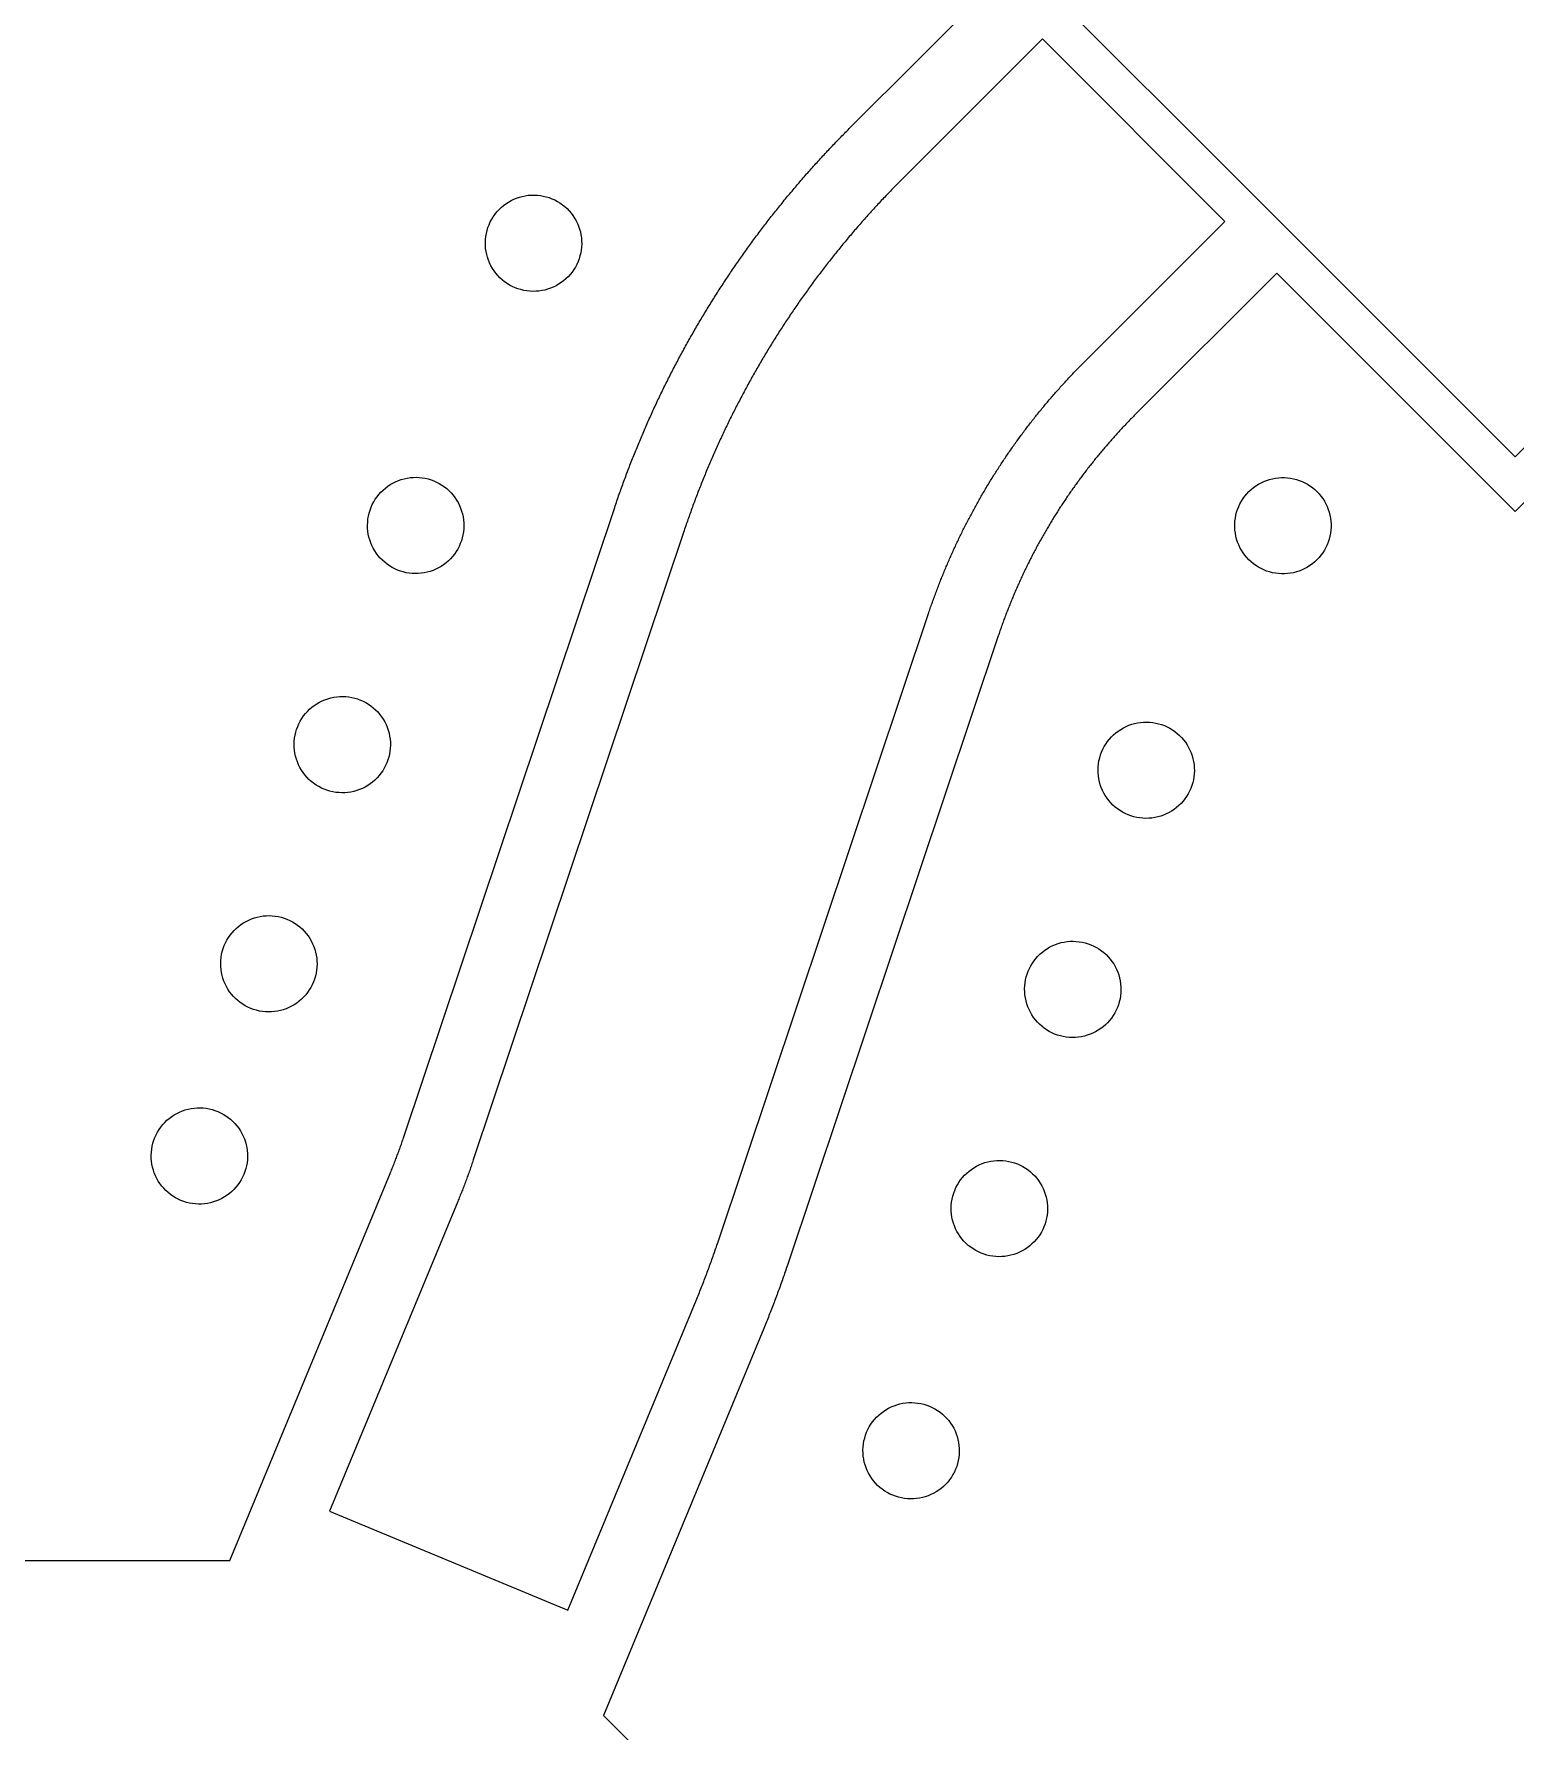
# Model space of a CAD drawing. Extents: x -13500 to 13500, y -13500 to 13500.
# Drawn here: x -3845 to 0, y -7126 to -2720 of the extents above; entities that cross this region are included whole.
import ezdxf

# ---------------------------------------------------------------- set-up
doc = ezdxf.new("R2010")
doc.units = 13
doc.header["$MEASUREMENT"] = 0
doc.layers.add('L0D0', color=1, linetype='Continuous')
doc.layers.add('L7D0', color=3, linetype='Continuous')

msp = doc.modelspace()

# ---------------------------------------------------------------- linework, layer by layer
at = {"layer": 'L0D0', "linetype": 'Continuous'}
msp.add_lwpolyline([(-3818.377, 0), (0, -3818.377), (3818.377, 0), (0, 3818.377)], close=True, dxfattribs=at)
at = {"layer": 'L0D0'}
for points in [[(-4273.044, -6683.345), (-3336.588, -6683.345), (-2976.689, -5814.471), (-2976.689, -5814.471), (-2920.417, -5678.618), (-2919.114, -5675.464), (-2917.819, -5672.307), (-2916.532, -5669.147), (-2915.252, -5665.984), (-2913.979, -5662.818), (-2912.713, -5659.649), (-2911.455, -5656.477), (-2910.204, -5653.302), (-2908.96, -5650.124), (-2907.724, -5646.944), (-2906.495, -5643.76), (-2905.273, -5640.574), (-2904.059, -5637.385), (-2902.852, -5634.193), (-2901.653, -5630.998), (-2900.461, -5627.801), (-2899.276, -5624.601), (-2898.099, -5621.398), (-2896.929, -5618.192), (-2895.767, -5614.984), (-2894.612, -5611.773), (-2893.465, -5608.559), (-2892.325, -5605.343), (-2891.192, -5602.124), (-2890.067, -5598.903), (-2888.949, -5595.678), (-2887.839, -5592.452), (-2886.736, -5589.222), (-2885.641, -5585.991), (-2884.553, -5582.756), (-2337.227, -3949.191), (-2335.797, -3944.937), (-2334.36, -3940.685), (-2332.916, -3936.436), (-2331.464, -3932.19), (-2330.004, -3927.946), (-2328.537, -3923.705), (-2327.062, -3919.467), (-2325.58, -3915.231), (-2324.09, -3910.998), (-2322.592, -3906.767), (-2321.087, -3902.539), (-2319.575, -3898.314), (-2318.055, -3894.091), (-2316.528, -3889.872), (-2314.993, -3885.655), (-2313.451, -3881.44), (-2311.901, -3877.229), (-2310.343, -3873.02), (-2308.778, -3868.814), (-2307.206, -3864.61), (-2305.626, -3860.41), (-2304.039, -3856.212), (-2302.444, -3852.017), (-2300.842, -3847.825), (-2299.233, -3843.636), (-2297.616, -3839.45), (-2295.991, -3835.267), (-2294.359, -3831.086), (-2292.72, -3826.908), (-2291.073, -3822.734), (-2289.419, -3818.562), (-2287.757, -3814.393), (-2286.088, -3810.227), (-2284.412, -3806.064), (-2282.728, -3801.905), (-2281.037, -3797.748), (-2279.338, -3793.594), (-2277.632, -3789.443), (-2275.919, -3785.295), (-2274.198, -3781.15), (-2272.47, -3777.009), (-2270.735, -3772.87), (-2268.992, -3768.735), (-2267.242, -3764.602), (-2265.485, -3760.473), (-2263.72, -3756.347), (-2261.948, -3752.224), (-2260.168, -3748.104), (-2258.381, -3743.987), (-2256.587, -3739.874), (-2254.786, -3735.763), (-2252.977, -3731.656), (-2251.161, -3727.552), (-2249.338, -3723.452), (-2247.507, -3719.354), (-2245.67, -3715.26), (-2243.824, -3711.169), (-2241.972, -3707.082), (-2240.112, -3702.997), (-2238.245, -3698.916), (-2236.371, -3694.839), (-2234.49, -3690.764), (-2232.601, -3686.693), (-2230.705, -3682.626), (-2228.802, -3678.562), (-2226.892, -3674.501), (-2224.974, -3670.443), (-2223.05, -3666.389), (-2221.118, -3662.339), (-2219.179, -3658.292), (-2217.232, -3654.248), (-2215.279, -3650.208), (-2213.318, -3646.171), (-2211.35, -3642.138), (-2209.375, -3638.108), (-2207.393, -3634.082), (-2205.404, -3630.059), (-2203.407, -3626.04), (-2201.403, -3622.024), (-2199.393, -3618.012), (-2197.375, -3614.003), (-2195.35, -3609.999), (-2193.318, -3605.997), (-2191.278, -3602), (-2189.232, -3598.006), (-2187.179, -3594.015), (-2185.118, -3590.029), (-2183.051, -3586.045), (-2180.976, -3582.066), (-2178.894, -3578.09), (-2176.805, -3574.118), (-2174.709, -3570.15), (-2172.606, -3566.186), (-2170.497, -3562.225), (-2168.38, -3558.268), (-2166.255, -3554.315), (-2164.124, -3550.365), (-2161.986, -3546.419), (-2159.841, -3542.477), (-2157.689, -3538.539), (-2155.53, -3534.605), (-2153.364, -3530.675), (-2151.191, -3526.748), (-2149.011, -3522.826), (-2146.824, -3518.907), (-2144.63, -3514.992), (-2142.429, -3511.081), (-2140.221, -3507.174), (-2138.007, -3503.271), (-2135.785, -3499.372), (-2133.556, -3495.476), (-2131.321, -3491.585), (-2129.078, -3487.698), (-2126.829, -3483.814), (-2124.572, -3479.935), (-2122.309, -3476.06), (-2120.039, -3472.189), (-2117.762, -3468.321), (-2115.478, -3464.458), (-2113.188, -3460.599), (-2110.89, -3456.744), (-2108.586, -3452.893), (-2106.275, -3449.046), (-2103.957, -3445.204), (-2101.632, -3441.365), (-2099.3, -3437.531), (-2096.961, -3433.7), (-2094.616, -3429.874), (-2092.264, -3426.052), (-2089.905, -3422.235), (-2087.539, -3418.421), (-2085.167, -3414.612), (-2082.788, -3410.806), (-2080.402, -3407.006), (-2078.009, -3403.209), (-2075.61, -3399.417), (-2073.203, -3395.628), (-2070.79, -3391.845), (-2068.371, -3388.065), (-2065.944, -3384.29), (-2063.511, -3380.519), (-2061.072, -3376.752), (-2058.625, -3372.99), (-2056.172, -3369.232), (-2053.712, -3365.479), (-2051.246, -3361.729), (-2048.772, -3357.985), (-2046.293, -3354.244), (-2043.806, -3350.508), (-2041.313, -3346.777), (-2038.813, -3343.05), (-2036.307, -3339.327), (-2033.794, -3335.609), (-2031.275, -3331.895), (-2028.748, -3328.186), (-2026.216, -3324.481), (-2023.676, -3320.781), (-2021.13, -3317.085), (-2018.578, -3313.394), (-2016.019, -3309.707), (-2013.453, -3306.025), (-2010.881, -3302.348), (-2008.303, -3298.675), (-2005.718, -3295.007), (-2003.126, -3291.343), (-2000.528, -3287.684), (-1997.923, -3284.029), (-1995.312, -3280.379), (-1992.694, -3276.734), (-1990.07, -3273.094), (-1987.44, -3269.458), (-1984.802, -3265.826), (-1982.159, -3262.2), (-1979.509, -3258.578), (-1976.853, -3254.961), (-1974.19, -3251.349), (-1971.521, -3247.741), (-1968.845, -3244.138), (-1966.163, -3240.54), (-1963.475, -3236.947), (-1960.78, -3233.358), (-1958.079, -3229.774), (-1955.371, -3226.195), (-1952.657, -3222.621), (-1949.937, -3219.052), (-1947.21, -3215.487), (-1944.477, -3211.928), (-1941.738, -3208.373), (-1938.993, -3204.823), (-1936.241, -3201.278), (-1933.483, -3197.738), (-1930.718, -3194.203), (-1927.948, -3190.672), (-1925.171, -3187.147), (-1922.387, -3183.627), (-1919.598, -3180.111), (-1916.802, -3176.601), (-1914, -3173.095), (-1911.192, -3169.595), (-1908.378, -3166.099), (-1905.557, -3162.609), (-1902.73, -3159.123), (-1899.897, -3155.643), (-1897.058, -3152.167), (-1894.212, -3148.697), (-1891.361, -3145.231), (-1888.503, -3141.771), (-1885.639, -3138.316), (-1882.769, -3134.866), (-1879.893, -3131.421), (-1877.011, -3127.981), (-1874.123, -3124.546), (-1871.228, -3121.117), (-1868.328, -3117.692), (-1865.421, -3114.273), (-1862.509, -3110.859), (-1859.59, -3107.45), (-1856.665, -3104.046), (-1853.734, -3100.648), (-1850.797, -3097.254), (-1847.854, -3093.866), (-1844.906, -3090.483), (-1841.951, -3087.106), (-1838.99, -3083.734), (-1836.023, -3080.366), (-1833.05, -3077.005), (-1830.071, -3073.648), (-1827.086, -3070.297), (-1824.095, -3066.951), (-1821.099, -3063.61), (-1818.096, -3060.275), (-1815.088, -3056.945), (-1812.073, -3053.621), (-1809.053, -3050.302), (-1806.026, -3046.988), (-1802.994, -3043.679), (-1799.956, -3040.376), (-1796.912, -3037.079), (-1793.863, -3033.786), (-1790.807, -3030.5), (-1787.745, -3027.218), (-1784.678, -3023.942), (-1781.605, -3020.672), (-1778.526, -3017.407), (-1775.442, -3014.147), (-1772.351, -3010.893), (-1769.255, -3007.645), (-1766.153, -3004.402), (-1763.045, -3001.164), (-1759.931, -2997.932), (-1756.812, -2994.706), (-1753.687, -2991.485), (-1750.556, -2988.27), (-1747.42, -2985.06), (-1744.278, -2981.856), (-1741.13, -2978.657), (-1737.977, -2975.464), (-1734.817, -2972.277), (-1731.653, -2969.095), (-1728.482, -2965.919), (-1361.18, -2598.617)], [(618.718, -3341.08), (0, -3959.798), (-618.718, -3341.08), (-986.02, -3708.381), (-988.451, -3710.818), (-990.877, -3713.261), (-993.297, -3715.709), (-995.711, -3718.163), (-998.119, -3720.623), (-1000.522, -3723.088), (-1002.919, -3725.559), (-1005.31, -3728.035), (-1007.696, -3730.517), (-1010.075, -3733.005), (-1012.449, -3735.498), (-1014.817, -3737.996), (-1017.179, -3740.5), (-1019.536, -3743.01), (-1021.886, -3745.525), (-1024.23, -3748.046), (-1026.569, -3750.572), (-1028.902, -3753.103), (-1031.229, -3755.64), (-1033.55, -3758.183), (-1035.865, -3760.731), (-1038.174, -3763.284), (-1040.477, -3765.842), (-1042.774, -3768.406), (-1045.065, -3770.976), (-1047.35, -3773.55), (-1049.629, -3776.13), (-1051.902, -3778.715), (-1054.169, -3781.306), (-1056.43, -3783.902), (-1058.685, -3786.503), (-1060.934, -3789.109), (-1063.176, -3791.721), (-1065.413, -3794.338), (-1067.643, -3796.96), (-1069.868, -3799.587), (-1072.086, -3802.22), (-1074.298, -3804.857), (-1076.504, -3807.5), (-1078.704, -3810.148), (-1080.897, -3812.801), (-1083.085, -3815.459), (-1085.266, -3818.122), (-1087.441, -3820.791), (-1089.61, -3823.464), (-1091.772, -3826.143), (-1093.928, -3828.826), (-1096.078, -3831.515), (-1098.222, -3834.208), (-1100.359, -3836.907), (-1102.49, -3839.61), (-1104.615, -3842.319), (-1106.733, -3845.032), (-1108.845, -3847.751), (-1110.951, -3850.474), (-1113.051, -3853.202), (-1115.144, -3855.935), (-1117.23, -3858.673), (-1119.31, -3861.416), (-1121.384, -3864.164), (-1123.452, -3866.916), (-1125.513, -3869.673), (-1127.567, -3872.435), (-1129.615, -3875.202), (-1131.657, -3877.974), (-1133.692, -3880.751), (-1135.72, -3883.532), (-1137.743, -3886.318), (-1139.758, -3889.108), (-1141.767, -3891.904), (-1143.77, -3894.704), (-1145.766, -3897.508), (-1147.756, -3900.318), (-1149.738, -3903.132), (-1151.715, -3905.95), (-1153.685, -3908.773), (-1155.648, -3911.601), (-1157.604, -3914.433), (-1159.554, -3917.27), (-1161.498, -3920.112), (-1163.434, -3922.958), (-1165.364, -3925.808), (-1167.288, -3928.663), (-1169.205, -3931.523), (-1171.115, -3934.387), (-1173.018, -3937.255), (-1174.915, -3940.128), (-1176.805, -3943.005), (-1178.688, -3945.887), (-1180.564, -3948.773), (-1182.434, -3951.663), (-1184.297, -3954.558), (-1186.153, -3957.457), (-1188.003, -3960.36), (-1189.845, -3963.268), (-1191.681, -3966.18), (-1193.511, -3969.096), (-1195.333, -3972.017), (-1197.148, -3974.942), (-1198.957, -3977.871), (-1200.759, -3980.804), (-1202.554, -3983.741), (-1204.342, -3986.683), (-1206.123, -3989.629), (-1207.897, -3992.579), (-1209.665, -3995.533), (-1211.425, -3998.491), (-1213.179, -4001.453), (-1214.926, -4004.42), (-1216.665, -4007.39), (-1218.398, -4010.365), (-1220.124, -4013.343), (-1221.843, -4016.326), (-1223.555, -4019.312), (-1225.26, -4022.303), (-1226.958, -4025.297), (-1228.649, -4028.296), (-1230.333, -4031.298), (-1232.01, -4034.304), (-1233.68, -4037.315), (-1235.343, -4040.329), (-1236.999, -4043.347), (-1238.648, -4046.369), (-1240.29, -4049.394), (-1241.925, -4052.424), (-1243.552, -4055.457), (-1245.173, -4058.494), (-1246.786, -4061.535), (-1248.393, -4064.58), (-1249.992, -4067.628), (-1251.584, -4070.68), (-1253.169, -4073.736), (-1254.747, -4076.795), (-1256.318, -4079.859), (-1257.882, -4082.925), (-1259.438, -4085.996), (-1260.987, -4089.07), (-1262.53, -4092.148), (-1264.064, -4095.229), (-1265.592, -4098.314), (-1267.113, -4101.402), (-1268.626, -4104.494), (-1270.132, -4107.59), (-1271.631, -4110.689), (-1273.123, -4113.791), (-1274.607, -4116.897), (-1276.084, -4120.007), (-1277.554, -4123.12), (-1279.017, -4126.236), (-1280.472, -4129.355), (-1281.92, -4132.479), (-1283.361, -4135.605), (-1284.794, -4138.735), (-1286.22, -4141.868), (-1287.639, -4145.004), (-1289.051, -4148.144), (-1290.455, -4151.287), (-1291.852, -4154.433), (-1293.241, -4157.583), (-1294.623, -4160.736), (-1295.998, -4163.892), (-1297.365, -4167.051), (-1298.725, -4170.213), (-1300.078, -4173.379), (-1301.423, -4176.548), (-1302.761, -4179.72), (-1304.091, -4182.895), (-1305.414, -4186.073), (-1306.73, -4189.254), (-1308.038, -4192.438), (-1309.339, -4195.625), (-1310.632, -4198.815), (-1311.918, -4202.009), (-1313.196, -4205.205), (-1314.467, -4208.404), (-1315.731, -4211.606), (-1316.987, -4214.811), (-1318.235, -4218.02), (-1319.476, -4221.231), (-1320.71, -4224.444), (-1321.936, -4227.661), (-1323.154, -4230.881), (-1324.365, -4234.103), (-1325.569, -4237.328), (-1326.765, -4240.556), (-1327.953, -4243.787), (-1329.134, -4247.021), (-1330.307, -4250.257), (-1331.473, -4253.496), (-1332.631, -4256.738), (-1333.782, -4259.982), (-1334.925, -4263.229), (-1336.06, -4266.479), (-1337.188, -4269.732), (-1338.308, -4272.987), (-1339.421, -4276.244), (-1340.526, -4279.505), (-1341.623, -4282.767), (-1888.949, -5916.333), (-1890.381, -5920.593), (-1891.82, -5924.849), (-1893.266, -5929.104), (-1894.72, -5933.356), (-1896.182, -5937.605), (-1897.651, -5941.851), (-1899.128, -5946.095), (-1900.612, -5950.336), (-1902.104, -5954.575), (-1903.603, -5958.811), (-1905.11, -5963.044), (-1906.625, -5967.275), (-1908.147, -5971.503), (-1909.676, -5975.728), (-1911.213, -5979.95), (-1912.758, -5984.17), (-1914.31, -5988.387), (-1915.869, -5992.601), (-1917.436, -5996.813), (-1919.011, -6001.021), (-1920.593, -6005.227), (-1922.182, -6009.43), (-1923.779, -6013.63), (-1925.384, -6017.827), (-1926.995, -6022.022), (-1928.615, -6026.213), (-1930.242, -6030.402), (-1931.876, -6034.588), (-1933.518, -6038.771), (-1935.167, -6042.951), (-1936.823, -6047.128), (-1938.487, -6051.302), (-1940.159, -6055.473), (-1941.838, -6059.641), (-1943.524, -6063.806), (-1945.218, -6067.968), (-1946.919, -6072.127), (-1948.627, -6076.283), (-1950.343, -6080.436), (-2006.615, -6216.289), (-2366.515, -7085.162), (-1704.341, -7747.336)]]:
    msp.add_lwpolyline(points, dxfattribs=at)
msp.add_lwpolyline([(-2182.153, -6143.579), (-2125.88, -6007.726), (-2124.208, -6003.678), (-2122.543, -5999.627), (-2120.886, -5995.572), (-2119.236, -5991.515), (-2117.595, -5987.454), (-2115.96, -5983.39), (-2114.334, -5979.324), (-2112.714, -5975.254), (-2111.103, -5971.181), (-2109.499, -5967.105), (-2107.903, -5963.027), (-2106.315, -5958.945), (-2104.734, -5954.86), (-2103.161, -5950.772), (-2101.595, -5946.682), (-2100.037, -5942.588), (-2098.487, -5938.492), (-2096.945, -5934.392), (-2095.41, -5930.29), (-2093.883, -5926.185), (-2092.364, -5922.077), (-2090.852, -5917.966), (-2089.348, -5913.852), (-2087.852, -5909.736), (-2086.364, -5905.616), (-2084.883, -5901.494), (-2083.41, -5897.369), (-2081.945, -5893.242), (-2080.487, -5889.111), (-2079.037, -5884.978), (-2077.595, -5880.843), (-2076.161, -5876.704), (-2074.734, -5872.563), (-2073.316, -5868.419), (-2071.905, -5864.273), (-2070.502, -5860.123), (-2069.106, -5855.972), (-1521.78, -4222.406), (-1520.618, -4218.95), (-1519.448, -4215.496), (-1518.271, -4212.045), (-1517.086, -4208.596), (-1515.893, -4205.15), (-1514.693, -4201.707), (-1513.486, -4198.266), (-1512.271, -4194.828), (-1511.048, -4191.393), (-1509.818, -4187.96), (-1508.58, -4184.53), (-1507.335, -4181.103), (-1506.083, -4177.678), (-1504.822, -4174.256), (-1503.555, -4170.837), (-1502.28, -4167.421), (-1500.997, -4164.008), (-1499.707, -4160.597), (-1498.409, -4157.189), (-1497.104, -4153.784), (-1495.792, -4150.382), (-1494.472, -4146.983), (-1493.145, -4143.587), (-1491.81, -4140.193), (-1490.468, -4136.803), (-1489.118, -4133.416), (-1487.761, -4130.031), (-1486.397, -4126.649), (-1485.025, -4123.271), (-1483.645, -4119.895), (-1482.259, -4116.523), (-1480.865, -4113.153), (-1479.463, -4109.787), (-1478.055, -4106.424), (-1476.638, -4103.063), (-1475.215, -4099.706), (-1473.784, -4096.352), (-1472.346, -4093.001), (-1470.9, -4089.654), (-1469.447, -4086.309), (-1467.987, -4082.968), (-1466.52, -4079.63), (-1465.045, -4076.295), (-1463.563, -4072.963), (-1462.074, -4069.635), (-1460.577, -4066.31), (-1459.073, -4062.988), (-1457.562, -4059.669), (-1456.043, -4056.354), (-1454.517, -4053.042), (-1452.984, -4049.733), (-1451.444, -4046.428), (-1449.897, -4043.126), (-1448.342, -4039.828), (-1446.78, -4036.533), (-1445.211, -4033.241), (-1443.635, -4029.953), (-1442.051, -4026.669), (-1440.46, -4023.387), (-1438.863, -4020.11), (-1437.257, -4016.836), (-1435.645, -4013.565), (-1434.026, -4010.298), (-1432.399, -4007.034), (-1430.766, -4003.774), (-1429.125, -4000.518), (-1427.477, -3997.265), (-1425.822, -3994.016), (-1424.159, -3990.77), (-1422.49, -3987.528), (-1420.814, -3984.29), (-1419.13, -3981.055), (-1417.44, -3977.824), (-1415.742, -3974.597), (-1414.037, -3971.374), (-1412.326, -3968.154), (-1410.607, -3964.938), (-1408.881, -3961.726), (-1407.148, -3958.518), (-1405.408, -3955.313), (-1403.661, -3952.112), (-1401.907, -3948.915), (-1400.147, -3945.722), (-1398.379, -3942.533), (-1396.604, -3939.348), (-1394.822, -3936.166), (-1393.033, -3932.989), (-1391.237, -3929.815), (-1389.435, -3926.645), (-1387.625, -3923.48), (-1385.808, -3920.318), (-1383.985, -3917.16), (-1382.154, -3914.006), (-1380.317, -3910.857), (-1378.473, -3907.711), (-1376.622, -3904.569), (-1374.764, -3901.432), (-1372.899, -3898.298), (-1371.027, -3895.169), (-1369.149, -3892.043), (-1367.263, -3888.922), (-1365.371, -3885.805), (-1363.472, -3882.692), (-1361.566, -3879.583), (-1359.654, -3876.479), (-1357.734, -3873.378), (-1355.808, -3870.282), (-1353.875, -3867.19), (-1351.935, -3864.103), (-1349.989, -3861.019), (-1348.035, -3857.94), (-1346.075, -3854.865), (-1344.109, -3851.794), (-1342.135, -3848.728), (-1340.155, -3845.666), (-1338.168, -3842.609), (-1336.174, -3839.555), (-1334.174, -3836.506), (-1332.167, -3833.462), (-1330.154, -3830.422), (-1328.133, -3827.386), (-1326.107, -3824.355), (-1324.073, -3821.328), (-1322.033, -3818.306), (-1319.986, -3815.288), (-1317.933, -3812.275), (-1315.873, -3809.266), (-1313.806, -3806.262), (-1311.733, -3803.262), (-1309.653, -3800.266), (-1307.567, -3797.276), (-1305.474, -3794.29), (-1303.375, -3791.308), (-1301.269, -3788.331), (-1299.157, -3785.359), (-1297.038, -3782.391), (-1294.913, -3779.428), (-1292.781, -3776.47), (-1290.643, -3773.516), (-1288.498, -3770.567), (-1286.346, -3767.623), (-1284.189, -3764.683), (-1282.025, -3761.748), (-1279.854, -3758.818), (-1277.677, -3755.893), (-1275.494, -3752.972), (-1273.304, -3750.057), (-1271.108, -3747.146), (-1268.906, -3744.24), (-1266.697, -3741.338), (-1264.482, -3738.442), (-1262.26, -3735.55), (-1260.032, -3732.663), (-1257.798, -3729.782), (-1255.557, -3726.905), (-1253.311, -3724.033), (-1251.058, -3721.165), (-1248.798, -3718.303), (-1246.533, -3715.446), (-1244.261, -3712.594), (-1241.983, -3709.747), (-1239.698, -3706.904), (-1237.408, -3704.067), (-1235.111, -3701.235), (-1232.808, -3698.408), (-1230.499, -3695.585), (-1228.184, -3692.768), (-1225.862, -3689.956), (-1223.535, -3687.149), (-1221.201, -3684.348), (-1218.861, -3681.551), (-1216.515, -3678.759), (-1214.163, -3675.973), (-1211.805, -3673.192), (-1209.44, -3670.416), (-1207.07, -3667.645), (-1204.694, -3664.879), (-1202.311, -3662.118), (-1199.923, -3659.363), (-1197.528, -3656.613), (-1195.127, -3653.868), (-1192.721, -3651.129), (-1190.308, -3648.395), (-1187.89, -3645.666), (-1185.465, -3642.942), (-1183.035, -3640.224), (-1180.598, -3637.511), (-1178.156, -3634.803), (-1175.707, -3632.101), (-1173.253, -3629.404), (-1170.793, -3626.712), (-1168.327, -3624.026), (-1165.855, -3621.345), (-1163.378, -3618.67), (-1160.894, -3616), (-1158.405, -3613.336), (-1155.909, -3610.677), (-1153.408, -3608.023), (-1150.901, -3605.375), (-1148.389, -3602.732), (-1145.87, -3600.095), (-1143.346, -3597.464), (-1140.816, -3594.838), (-1138.28, -3592.217), (-1135.739, -3589.603), (-1133.192, -3586.993), (-1130.639, -3584.39), (-1128.08, -3581.791), (-1125.516, -3579.199), (-1122.946, -3576.612), (-1120.37, -3574.031), (-753.068, -3206.729), (-1226.831, -2732.968), (-1594.132, -3100.269), (-1597.181, -3103.324), (-1600.224, -3106.384), (-1603.262, -3109.45), (-1606.294, -3112.522), (-1609.321, -3115.599), (-1612.341, -3118.682), (-1615.356, -3121.77), (-1618.366, -3124.864), (-1621.369, -3127.964), (-1624.367, -3131.069), (-1627.359, -3134.179), (-1630.345, -3137.295), (-1633.326, -3140.417), (-1636.301, -3143.544), (-1639.27, -3146.677), (-1642.233, -3149.815), (-1645.191, -3152.958), (-1648.142, -3156.107), (-1651.088, -3159.262), (-1654.028, -3162.422), (-1656.962, -3165.587), (-1659.89, -3168.758), (-1662.813, -3171.934), (-1665.729, -3175.115), (-1668.64, -3178.302), (-1671.544, -3181.495), (-1674.443, -3184.692), (-1677.336, -3187.895), (-1680.223, -3191.104), (-1683.104, -3194.317), (-1685.979, -3197.536), (-1688.848, -3200.761), (-1691.712, -3203.99), (-1694.569, -3207.225), (-1697.42, -3210.465), (-1700.265, -3213.711), (-1703.104, -3216.962), (-1705.938, -3220.218), (-1708.765, -3223.479), (-1711.586, -3226.745), (-1714.401, -3230.017), (-1717.21, -3233.294), (-1720.013, -3236.576), (-1722.81, -3239.863), (-1725.601, -3243.155), (-1728.386, -3246.453), (-1731.164, -3249.755), (-1733.937, -3253.063), (-1736.703, -3256.376), (-1739.463, -3259.694), (-1742.218, -3263.017), (-1744.966, -3266.345), (-1747.707, -3269.678), (-1750.443, -3273.017), (-1753.173, -3276.36), (-1755.896, -3279.708), (-1758.613, -3283.062), (-1761.324, -3286.42), (-1764.029, -3289.784), (-1766.727, -3293.152), (-1769.419, -3296.526), (-1772.105, -3299.904), (-1774.785, -3303.287), (-1777.459, -3306.676), (-1780.126, -3310.069), (-1782.787, -3313.467), (-1785.442, -3316.87), (-1788.09, -3320.278), (-1790.732, -3323.691), (-1793.368, -3327.109), (-1795.997, -3330.531), (-1798.62, -3333.959), (-1801.237, -3337.391), (-1803.848, -3340.828), (-1806.452, -3344.27), (-1809.049, -3347.717), (-1811.641, -3351.168), (-1814.226, -3354.625), (-1816.804, -3358.086), (-1819.376, -3361.552), (-1821.942, -3365.022), (-1824.502, -3368.498), (-1827.054, -3371.978), (-1829.601, -3375.463), (-1832.141, -3378.952), (-1834.674, -3382.446), (-1837.202, -3385.945), (-1839.722, -3389.449), (-1842.236, -3392.957), (-1844.744, -3396.47), (-1847.245, -3399.987), (-1849.74, -3403.509), (-1852.228, -3407.036), (-1854.709, -3410.567), (-1857.185, -3414.103), (-1859.653, -3417.643), (-1862.115, -3421.188), (-1864.571, -3424.738), (-1867.019, -3428.292), (-1869.462, -3431.851), (-1871.897, -3435.414), (-1874.327, -3438.981), (-1876.749, -3442.553), (-1879.165, -3446.13), (-1881.574, -3449.711), (-1883.977, -3453.296), (-1886.373, -3456.886), (-1888.762, -3460.48), (-1891.145, -3464.079), (-1893.521, -3467.682), (-1895.891, -3471.29), (-1898.253, -3474.902), (-1900.61, -3478.518), (-1902.959, -3482.138), (-1905.302, -3485.763), (-1907.638, -3489.393), (-1909.967, -3493.026), (-1912.29, -3496.664), (-1914.605, -3500.306), (-1916.914, -3503.952), (-1919.217, -3507.603), (-1921.512, -3511.258), (-1923.801, -3514.917), (-1926.083, -3518.581), (-1928.359, -3522.248), (-1930.627, -3525.92), (-1932.889, -3529.596), (-1935.144, -3533.276), (-1937.392, -3536.96), (-1939.633, -3540.649), (-1941.868, -3544.342), (-1944.095, -3548.038), (-1946.316, -3551.739), (-1948.53, -3555.444), (-1950.737, -3559.153), (-1952.938, -3562.866), (-1955.131, -3566.583), (-1957.318, -3570.305), (-1959.497, -3574.03), (-1961.67, -3577.759), (-1963.836, -3581.492), (-1965.995, -3585.23), (-1968.147, -3588.971), (-1970.292, -3592.716), (-1972.43, -3596.465), (-1974.561, -3600.218), (-1976.686, -3603.975), (-1978.803, -3607.736), (-1980.914, -3611.501), (-1983.017, -3615.27), (-1985.113, -3619.043), (-1987.203, -3622.819), (-1989.285, -3626.6), (-1991.361, -3630.384), (-1993.43, -3634.172), (-1995.491, -3637.964), (-1997.546, -3641.76), (-1999.593, -3645.559), (-2001.634, -3649.362), (-2003.667, -3653.169), (-2005.693, -3656.98), (-2007.713, -3660.795), (-2009.725, -3664.613), (-2011.73, -3668.435), (-2013.728, -3672.26), (-2015.72, -3676.09), (-2017.704, -3679.923), (-2019.68, -3683.759), (-2021.65, -3687.6), (-2023.613, -3691.444), (-2025.569, -3695.291), (-2027.517, -3699.142), (-2029.458, -3702.997), (-2031.393, -3706.856), (-2033.32, -3710.717), (-2035.24, -3714.583), (-2037.153, -3718.452), (-2039.058, -3722.325), (-2040.957, -3726.201), (-2042.848, -3730.08), (-2044.732, -3733.963), (-2046.609, -3737.85), (-2048.479, -3741.74), (-2050.342, -3745.633), (-2052.197, -3749.53), (-2054.045, -3753.43), (-2055.886, -3757.334), (-2057.72, -3761.241), (-2059.547, -3765.152), (-2061.366, -3769.066), (-2063.178, -3772.983), (-2064.983, -3776.903), (-2066.78, -3780.827), (-2068.571, -3784.755), (-2070.354, -3788.685), (-2072.13, -3792.619), (-2073.898, -3796.556), (-2075.659, -3800.496), (-2077.413, -3804.44), (-2079.16, -3808.387), (-2080.899, -3812.337), (-2082.631, -3816.29), (-2084.356, -3820.246), (-2086.074, -3824.206), (-2087.784, -3828.169), (-2089.486, -3832.135), (-2091.182, -3836.104), (-2092.87, -3840.076), (-2094.551, -3844.051), (-2096.224, -3848.03), (-2097.89, -3852.011), (-2099.549, -3855.996), (-2101.2, -3859.984), (-2102.844, -3863.974), (-2104.481, -3867.968), (-2106.11, -3871.965), (-2107.732, -3875.965), (-2109.346, -3879.967), (-2110.953, -3883.973), (-2112.553, -3887.982), (-2114.145, -3891.993), (-2115.73, -3896.008), (-2117.307, -3900.025), (-2118.877, -3904.046), (-2120.439, -3908.069), (-2121.994, -3912.095), (-2123.542, -3916.124), (-2125.082, -3920.156), (-2126.615, -3924.191), (-2128.14, -3928.229), (-2129.658, -3932.269), (-2131.168, -3936.312), (-2132.671, -3940.358), (-2134.166, -3944.407), (-2135.654, -3948.458), (-2137.135, -3952.513), (-2138.607, -3956.57), (-2140.073, -3960.629), (-2141.531, -3964.692), (-2142.981, -3968.757), (-2144.424, -3972.824), (-2145.859, -3976.895), (-2147.287, -3980.968), (-2148.707, -3985.044), (-2150.12, -3989.122), (-2151.525, -3993.203), (-2152.923, -3997.286), (-2154.313, -4001.372), (-2155.695, -4005.461), (-2157.07, -4009.552), (-2704.396, -5643.118), (-2705.547, -5646.541), (-2706.705, -5649.961), (-2707.871, -5653.379), (-2709.044, -5656.794), (-2710.225, -5660.207), (-2711.413, -5663.617), (-2712.609, -5667.025), (-2713.811, -5670.43), (-2715.021, -5673.832), (-2716.239, -5677.232), (-2717.464, -5680.629), (-2718.696, -5684.023), (-2719.936, -5687.415), (-2721.183, -5690.804), (-2722.437, -5694.191), (-2723.699, -5697.574), (-2724.968, -5700.955), (-2726.244, -5704.333), (-2727.528, -5707.709), (-2728.819, -5711.081), (-2730.117, -5714.451), (-2731.423, -5717.818), (-2732.736, -5721.182), (-2734.056, -5724.543), (-2735.384, -5727.901), (-2736.718, -5731.257), (-2738.06, -5734.609), (-2739.41, -5737.959), (-2740.766, -5741.306), (-2742.13, -5744.65), (-2743.501, -5747.99), (-2744.88, -5751.328), (-2801.152, -5887.181), (-2801.152, -5887.181), (-3077.832, -6555.146), (-2458.833, -6811.544), (-2182.153, -6143.579)], close=True, dxfattribs=at)
at = {"layer": 'L7D0'}
for points in [[(-2550.085, -3388.421), (-2557.929, -3388.047), (-2565.733, -3387.18), (-2573.468, -3385.826), (-2581.103, -3383.988), (-2588.607, -3381.675), (-2595.951, -3378.894), (-2603.106, -3375.659), (-2610.044, -3371.98), (-2616.737, -3367.873), (-2623.159, -3363.354), (-2629.285, -3358.441), (-2635.09, -3353.152), (-2640.551, -3347.51), (-2645.648, -3341.535), (-2650.359, -3335.253), (-2654.666, -3328.687), (-2658.553, -3321.864), (-2662.003, -3314.81), (-2665.004, -3307.553), (-2667.543, -3300.122), (-2669.611, -3292.547), (-2671.199, -3284.856), (-2672.301, -3277.081), (-2672.912, -3269.252), (-2673.031, -3261.4), (-2672.656, -3253.557), (-2671.79, -3245.752), (-2670.435, -3238.017), (-2668.597, -3230.382), (-2666.284, -3222.878), (-2663.504, -3215.534), (-2660.268, -3208.379), (-2656.59, -3201.441), (-2652.483, -3194.748), (-2647.963, -3188.326), (-2643.05, -3182.201), (-2637.762, -3176.396), (-2632.119, -3170.934), (-2626.145, -3165.838), (-2619.862, -3161.127), (-2613.296, -3156.819), (-2606.473, -3152.933), (-2599.419, -3149.482), (-2592.162, -3146.481), (-2584.731, -3143.942), (-2577.156, -3141.874), (-2569.465, -3140.287), (-2561.69, -3139.185), (-2553.862, -3138.573), (-2546.01, -3138.455), (-2538.166, -3138.829), (-2530.361, -3139.695), (-2522.626, -3141.05), (-2514.992, -3142.888), (-2507.488, -3145.201), (-2500.143, -3147.981), (-2492.988, -3151.217), (-2486.051, -3154.896), (-2479.358, -3159.003), (-2472.936, -3163.522), (-2466.81, -3168.435), (-2461.005, -3173.724), (-2455.544, -3179.366), (-2450.447, -3185.341), (-2445.736, -3191.623), (-2441.429, -3198.189), (-2437.542, -3205.012), (-2434.091, -3212.066), (-2431.091, -3219.323), (-2428.551, -3226.754), (-2426.484, -3234.329), (-2424.896, -3242.02), (-2423.794, -3249.795), (-2423.183, -3257.624), (-2423.064, -3265.476), (-2423.439, -3273.319), (-2424.305, -3281.124), (-2425.66, -3288.859), (-2427.497, -3296.494), (-2429.811, -3303.998), (-2432.591, -3311.342), (-2435.827, -3318.497), (-2439.505, -3325.435), (-2443.612, -3332.128), (-2448.131, -3338.55), (-2453.045, -3344.675), (-2458.333, -3350.48), (-2463.976, -3355.942), (-2469.95, -3361.038), (-2476.232, -3365.749), (-2482.798, -3370.057), (-2489.622, -3373.943), (-2496.676, -3377.394), (-2503.932, -3380.395), (-2511.363, -3382.934), (-2518.939, -3385.001), (-2526.629, -3386.589), (-2534.404, -3387.691), (-2542.233, -3388.303)], [(-2855.056, -4121.151), (-2862.902, -4120.833), (-2870.713, -4120.023), (-2878.458, -4118.724), (-2886.105, -4116.941), (-2893.626, -4114.681), (-2900.99, -4111.954), (-2908.168, -4108.77), (-2915.132, -4105.141), (-2921.854, -4101.082), (-2928.308, -4096.609), (-2934.469, -4091.74), (-2940.312, -4086.493), (-2945.814, -4080.89), (-2950.953, -4074.952), (-2955.709, -4068.704), (-2960.063, -4062.169), (-2963.999, -4055.374), (-2967.5, -4048.344), (-2970.552, -4041.109), (-2973.145, -4033.697), (-2975.267, -4026.136), (-2976.91, -4018.458), (-2978.067, -4010.691), (-2978.735, -4002.866), (-2978.91, -3995.016), (-2978.592, -3987.169), (-2977.781, -3979.359), (-2976.482, -3971.614), (-2974.699, -3963.967), (-2972.44, -3956.446), (-2969.712, -3949.082), (-2966.528, -3941.904), (-2962.899, -3934.94), (-2958.84, -3928.218), (-2954.367, -3921.764), (-2949.498, -3915.603), (-2944.251, -3909.76), (-2938.648, -3904.258), (-2932.711, -3899.119), (-2926.462, -3894.363), (-2919.927, -3890.009), (-2913.132, -3886.073), (-2906.103, -3882.572), (-2898.868, -3879.519), (-2891.456, -3876.927), (-2883.895, -3874.805), (-2876.216, -3873.162), (-2868.449, -3872.005), (-2860.625, -3871.337), (-2852.774, -3871.162), (-2844.928, -3871.48), (-2837.117, -3872.291), (-2829.373, -3873.59), (-2821.725, -3875.373), (-2814.205, -3877.632), (-2806.841, -3880.359), (-2799.663, -3883.544), (-2792.699, -3887.173), (-2785.976, -3891.231), (-2779.522, -3895.704), (-2773.361, -3900.574), (-2767.519, -3905.82), (-2762.017, -3911.424), (-2756.878, -3917.361), (-2752.122, -3923.61), (-2747.767, -3930.145), (-2743.832, -3936.94), (-2740.331, -3943.969), (-2737.278, -3951.204), (-2734.686, -3958.616), (-2732.564, -3966.177), (-2730.921, -3973.856), (-2729.763, -3981.623), (-2729.095, -3989.447), (-2728.92, -3997.298), (-2729.239, -4005.144), (-2730.049, -4012.955), (-2731.348, -4020.699), (-2733.131, -4028.347), (-2735.391, -4035.867), (-2738.118, -4043.231), (-2741.302, -4050.409), (-2744.931, -4057.373), (-2748.99, -4064.096), (-2753.463, -4070.55), (-2758.332, -4076.711), (-2763.579, -4082.553), (-2769.182, -4088.055), (-2775.12, -4093.194), (-2781.368, -4097.95), (-2787.903, -4102.305), (-2794.698, -4106.24), (-2801.727, -4109.741), (-2808.962, -4112.794), (-2816.375, -4115.386), (-2823.935, -4117.508), (-2831.614, -4119.151), (-2839.381, -4120.309), (-2847.205, -4120.976)], [(-606.61, -4121.734), (-614.447, -4121.241), (-622.238, -4120.257), (-629.951, -4118.785), (-637.557, -4116.832), (-645.025, -4114.406), (-652.327, -4111.515), (-659.432, -4108.172), (-666.313, -4104.389), (-672.944, -4100.181), (-679.297, -4095.565), (-685.347, -4090.56), (-691.072, -4085.184), (-696.447, -4079.46), (-701.453, -4073.409), (-706.068, -4067.056), (-710.276, -4060.426), (-714.059, -4053.545), (-717.403, -4046.439), (-720.293, -4039.138), (-722.72, -4031.67), (-724.673, -4024.064), (-726.144, -4016.35), (-727.128, -4008.559), (-727.622, -4000.722), (-727.622, -3992.869), (-727.128, -3985.032), (-726.144, -3977.241), (-724.673, -3969.528), (-722.72, -3961.922), (-720.293, -3954.454), (-717.403, -3947.152), (-714.059, -3940.047), (-710.276, -3933.166), (-706.068, -3926.535), (-701.453, -3920.182), (-696.447, -3914.132), (-691.072, -3908.407), (-685.347, -3903.032), (-679.297, -3898.026), (-672.944, -3893.411), (-666.313, -3889.203), (-659.432, -3885.42), (-652.327, -3882.076), (-645.025, -3879.186), (-637.557, -3876.759), (-629.951, -3874.806), (-622.238, -3873.335), (-614.447, -3872.351), (-606.61, -3871.857), (-598.757, -3871.857), (-590.92, -3872.351), (-583.129, -3873.335), (-575.415, -3874.806), (-567.809, -3876.759), (-560.341, -3879.186), (-553.04, -3882.076), (-545.934, -3885.42), (-539.053, -3889.203), (-532.423, -3893.411), (-526.07, -3898.026), (-520.019, -3903.032), (-514.295, -3908.407), (-508.919, -3914.132), (-503.914, -3920.182), (-499.298, -3926.535), (-495.09, -3933.166), (-491.307, -3940.047), (-487.964, -3947.152), (-485.073, -3954.454), (-482.647, -3961.922), (-480.694, -3969.528), (-479.222, -3977.241), (-478.238, -3985.032), (-477.745, -3992.869), (-477.745, -4000.722), (-478.238, -4008.559), (-479.222, -4016.35), (-480.694, -4024.064), (-482.647, -4031.67), (-485.073, -4039.138), (-487.964, -4046.439), (-491.307, -4053.545), (-495.09, -4060.426), (-499.298, -4067.056), (-503.914, -4073.409), (-508.919, -4079.46), (-514.295, -4085.184), (-520.019, -4090.56), (-526.07, -4095.565), (-532.423, -4100.181), (-539.053, -4104.389), (-545.934, -4108.172), (-553.04, -4111.515), (-560.341, -4114.406), (-567.809, -4116.832), (-575.415, -4118.785), (-583.129, -4120.257), (-590.92, -4121.241), (-598.757, -4121.734)], [(-3045.671, -4690.067), (-3053.517, -4689.749), (-3061.328, -4688.939), (-3069.073, -4687.64), (-3076.72, -4685.857), (-3084.241, -4683.597), (-3091.605, -4680.87), (-3098.783, -4677.686), (-3105.747, -4674.057), (-3112.469, -4669.998), (-3118.923, -4665.525), (-3125.084, -4660.656), (-3130.927, -4655.409), (-3136.429, -4649.806), (-3141.568, -4643.868), (-3146.324, -4637.62), (-3150.678, -4631.085), (-3154.614, -4624.29), (-3158.115, -4617.26), (-3161.167, -4610.025), (-3163.76, -4602.613), (-3165.882, -4595.052), (-3167.525, -4587.374), (-3168.682, -4579.607), (-3169.35, -4571.782), (-3169.525, -4563.932), (-3169.207, -4556.085), (-3168.396, -4548.275), (-3167.097, -4540.53), (-3165.314, -4532.883), (-3163.055, -4525.362), (-3160.327, -4517.998), (-3157.143, -4510.82), (-3153.514, -4503.856), (-3149.455, -4497.134), (-3144.982, -4490.68), (-3140.113, -4484.519), (-3134.866, -4478.676), (-3129.263, -4473.174), (-3123.326, -4468.035), (-3117.077, -4463.279), (-3110.542, -4458.925), (-3103.747, -4454.989), (-3096.718, -4451.488), (-3089.483, -4448.435), (-3082.071, -4445.843), (-3074.51, -4443.721), (-3066.831, -4442.078), (-3059.064, -4440.921), (-3051.24, -4440.253), (-3043.389, -4440.078), (-3035.543, -4440.396), (-3027.732, -4441.207), (-3019.988, -4442.506), (-3012.34, -4444.289), (-3004.82, -4446.548), (-2997.456, -4449.275), (-2990.278, -4452.46), (-2983.314, -4456.089), (-2976.591, -4460.147), (-2970.137, -4464.62), (-2963.976, -4469.49), (-2958.134, -4474.736), (-2952.632, -4480.34), (-2947.493, -4486.277), (-2942.737, -4492.526), (-2938.382, -4499.061), (-2934.447, -4505.856), (-2930.946, -4512.885), (-2927.893, -4520.12), (-2925.301, -4527.532), (-2923.179, -4535.093), (-2921.536, -4542.772), (-2920.378, -4550.539), (-2919.71, -4558.363), (-2919.535, -4566.214), (-2919.854, -4574.06), (-2920.664, -4581.871), (-2921.963, -4589.615), (-2923.746, -4597.263), (-2926.006, -4604.783), (-2928.733, -4612.147), (-2931.917, -4619.325), (-2935.546, -4626.289), (-2939.605, -4633.012), (-2944.078, -4639.466), (-2948.947, -4645.627), (-2954.194, -4651.469), (-2959.797, -4656.971), (-2965.735, -4662.11), (-2971.983, -4666.866), (-2978.518, -4671.221), (-2985.313, -4675.156), (-2992.342, -4678.657), (-2999.577, -4681.71), (-3006.99, -4684.302), (-3014.55, -4686.424), (-3022.229, -4688.067), (-3029.996, -4689.225), (-3037.82, -4689.892)], [(-958.664, -4756.522), (-966.51, -4756.204), (-974.321, -4755.393), (-982.065, -4754.094), (-989.713, -4752.311), (-997.233, -4750.052), (-1004.597, -4747.325), (-1011.775, -4744.14), (-1018.739, -4740.511), (-1025.462, -4736.453), (-1031.916, -4731.98), (-1038.077, -4727.11), (-1043.919, -4721.864), (-1049.421, -4716.26), (-1054.56, -4710.323), (-1059.316, -4704.074), (-1063.671, -4697.539), (-1067.606, -4690.744), (-1071.107, -4683.715), (-1074.16, -4676.48), (-1076.752, -4669.068), (-1078.874, -4661.507), (-1080.517, -4653.828), (-1081.675, -4646.061), (-1082.343, -4638.237), (-1082.518, -4630.386), (-1082.199, -4622.54), (-1081.389, -4614.729), (-1080.09, -4606.985), (-1078.307, -4599.337), (-1076.047, -4591.817), (-1073.32, -4584.453), (-1070.136, -4577.275), (-1066.507, -4570.311), (-1062.448, -4563.588), (-1057.975, -4557.134), (-1053.106, -4550.973), (-1047.859, -4545.131), (-1042.256, -4539.629), (-1036.318, -4534.49), (-1030.07, -4529.734), (-1023.535, -4525.379), (-1016.74, -4521.444), (-1009.711, -4517.943), (-1002.476, -4514.89), (-995.063, -4512.298), (-987.503, -4510.176), (-979.824, -4508.533), (-972.057, -4507.375), (-964.233, -4506.708), (-956.382, -4506.533), (-948.536, -4506.851), (-940.725, -4507.661), (-932.98, -4508.96), (-925.333, -4510.743), (-917.812, -4513.003), (-910.448, -4515.73), (-903.27, -4518.914), (-896.306, -4522.543), (-889.584, -4526.602), (-883.13, -4531.075), (-876.969, -4535.944), (-871.126, -4541.191), (-865.624, -4546.794), (-860.485, -4552.732), (-855.729, -4558.98), (-851.375, -4565.515), (-847.439, -4572.31), (-843.938, -4579.34), (-840.886, -4586.575), (-838.293, -4593.987), (-836.171, -4601.548), (-834.528, -4609.226), (-833.371, -4616.993), (-832.703, -4624.818), (-832.528, -4632.668), (-832.846, -4640.515), (-833.657, -4648.325), (-834.956, -4656.07), (-836.739, -4663.717), (-838.998, -4671.238), (-841.726, -4678.602), (-844.91, -4685.78), (-848.539, -4692.744), (-852.598, -4699.466), (-857.071, -4705.92), (-861.94, -4712.081), (-867.187, -4717.924), (-872.79, -4723.426), (-878.727, -4728.565), (-884.976, -4733.321), (-891.511, -4737.675), (-898.306, -4741.611), (-905.335, -4745.112), (-912.57, -4748.165), (-919.982, -4750.757), (-927.543, -4752.879), (-935.222, -4754.522), (-942.989, -4755.679), (-950.813, -4756.347)], [(-3236.287, -5258.983), (-3244.133, -5258.665), (-3251.944, -5257.855), (-3259.689, -5256.556), (-3267.336, -5254.773), (-3274.857, -5252.513), (-3282.221, -5249.786), (-3289.399, -5246.602), (-3296.363, -5242.973), (-3303.085, -5238.914), (-3309.539, -5234.441), (-3315.7, -5229.572), (-3321.543, -5224.325), (-3327.045, -5218.722), (-3332.184, -5212.784), (-3336.94, -5206.536), (-3341.294, -5200.001), (-3345.23, -5193.206), (-3348.731, -5186.176), (-3351.783, -5178.941), (-3354.376, -5171.529), (-3356.498, -5163.968), (-3358.141, -5156.29), (-3359.298, -5148.523), (-3359.966, -5140.698), (-3360.141, -5132.848), (-3359.823, -5125.001), (-3359.012, -5117.191), (-3357.713, -5109.446), (-3355.93, -5101.799), (-3353.671, -5094.278), (-3350.943, -5086.914), (-3347.759, -5079.736), (-3344.13, -5072.772), (-3340.071, -5066.05), (-3335.598, -5059.596), (-3330.729, -5053.435), (-3325.482, -5047.592), (-3319.879, -5042.09), (-3313.942, -5036.951), (-3307.693, -5032.195), (-3301.158, -5027.841), (-3294.363, -5023.905), (-3287.334, -5020.404), (-3280.099, -5017.351), (-3272.687, -5014.759), (-3265.126, -5012.637), (-3257.447, -5010.994), (-3249.68, -5009.837), (-3241.856, -5009.169), (-3234.005, -5008.994), (-3226.159, -5009.312), (-3218.348, -5010.123), (-3210.604, -5011.422), (-3202.956, -5013.205), (-3195.436, -5015.464), (-3188.072, -5018.191), (-3180.894, -5021.376), (-3173.93, -5025.005), (-3167.207, -5029.063), (-3160.753, -5033.536), (-3154.592, -5038.406), (-3148.75, -5043.652), (-3143.248, -5049.256), (-3138.109, -5055.193), (-3133.353, -5061.442), (-3128.998, -5067.977), (-3125.063, -5074.772), (-3121.562, -5081.801), (-3118.509, -5089.036), (-3115.917, -5096.448), (-3113.795, -5104.009), (-3112.152, -5111.688), (-3110.994, -5119.455), (-3110.326, -5127.279), (-3110.151, -5135.13), (-3110.47, -5142.976), (-3111.28, -5150.787), (-3112.579, -5158.531), (-3114.362, -5166.179), (-3116.622, -5173.699), (-3119.349, -5181.063), (-3122.533, -5188.241), (-3126.162, -5195.205), (-3130.221, -5201.928), (-3134.694, -5208.382), (-3139.563, -5214.543), (-3144.81, -5220.385), (-3150.413, -5225.887), (-3156.351, -5231.026), (-3162.599, -5235.782), (-3169.134, -5240.137), (-3175.929, -5244.072), (-3182.958, -5247.573), (-3190.193, -5250.626), (-3197.606, -5253.218), (-3205.166, -5255.34), (-3212.845, -5256.983), (-3220.612, -5258.141), (-3228.436, -5258.808)], [(-1149.279, -5325.438), (-1157.125, -5325.12), (-1164.936, -5324.309), (-1172.68, -5323.01), (-1180.328, -5321.227), (-1187.848, -5318.968), (-1195.212, -5316.241), (-1202.39, -5313.056), (-1209.354, -5309.427), (-1216.077, -5305.369), (-1222.531, -5300.896), (-1228.692, -5296.026), (-1234.534, -5290.78), (-1240.036, -5285.176), (-1245.175, -5279.239), (-1249.931, -5272.99), (-1254.286, -5266.455), (-1258.221, -5259.66), (-1261.722, -5252.631), (-1264.775, -5245.396), (-1267.367, -5237.984), (-1269.489, -5230.423), (-1271.132, -5222.744), (-1272.29, -5214.977), (-1272.958, -5207.153), (-1273.133, -5199.302), (-1272.814, -5191.456), (-1272.004, -5183.645), (-1270.705, -5175.901), (-1268.922, -5168.253), (-1266.662, -5160.733), (-1263.935, -5153.369), (-1260.751, -5146.191), (-1257.122, -5139.227), (-1253.063, -5132.504), (-1248.59, -5126.05), (-1243.721, -5119.889), (-1238.474, -5114.047), (-1232.871, -5108.545), (-1226.933, -5103.406), (-1220.685, -5098.65), (-1214.15, -5094.295), (-1207.355, -5090.36), (-1200.326, -5086.859), (-1193.091, -5083.806), (-1185.678, -5081.214), (-1178.118, -5079.092), (-1170.439, -5077.449), (-1162.672, -5076.291), (-1154.848, -5075.624), (-1146.997, -5075.449), (-1139.151, -5075.767), (-1131.34, -5076.577), (-1123.595, -5077.876), (-1115.948, -5079.659), (-1108.427, -5081.919), (-1101.063, -5084.646), (-1093.885, -5087.83), (-1086.921, -5091.459), (-1080.199, -5095.518), (-1073.745, -5099.991), (-1067.584, -5104.86), (-1061.741, -5110.107), (-1056.239, -5115.71), (-1051.1, -5121.648), (-1046.344, -5127.896), (-1041.99, -5134.431), (-1038.054, -5141.226), (-1034.553, -5148.256), (-1031.501, -5155.491), (-1028.908, -5162.903), (-1026.786, -5170.464), (-1025.143, -5178.142), (-1023.986, -5185.909), (-1023.318, -5193.734), (-1023.143, -5201.584), (-1023.461, -5209.431), (-1024.272, -5217.241), (-1025.571, -5224.986), (-1027.354, -5232.633), (-1029.613, -5240.154), (-1032.341, -5247.518), (-1035.525, -5254.696), (-1039.154, -5261.66), (-1043.213, -5268.382), (-1047.686, -5274.836), (-1052.555, -5280.997), (-1057.802, -5286.84), (-1063.405, -5292.342), (-1069.342, -5297.481), (-1075.591, -5302.237), (-1082.126, -5306.591), (-1088.921, -5310.527), (-1095.95, -5314.028), (-1103.185, -5317.081), (-1110.597, -5319.673), (-1118.158, -5321.795), (-1125.837, -5323.438), (-1133.604, -5324.595), (-1141.428, -5325.263)], [(-3417.495, -5757.681), (-3425.339, -5757.311), (-3433.144, -5756.45), (-3440.88, -5755.099), (-3448.516, -5753.266), (-3456.021, -5750.957), (-3463.367, -5748.182), (-3470.524, -5744.95), (-3477.464, -5741.276), (-3484.159, -5737.172), (-3490.584, -5732.657), (-3496.713, -5727.747), (-3502.521, -5722.462), (-3507.985, -5716.823), (-3513.085, -5710.852), (-3517.8, -5704.572), (-3522.112, -5698.009), (-3526.002, -5691.188), (-3529.457, -5684.136), (-3532.462, -5676.881), (-3535.006, -5669.452), (-3537.078, -5661.877), (-3538.67, -5654.188), (-3539.777, -5646.413), (-3540.393, -5638.585), (-3540.516, -5630.733), (-3540.146, -5622.889), (-3539.284, -5615.084), (-3537.934, -5607.348), (-3536.101, -5599.712), (-3533.792, -5592.207), (-3531.016, -5584.861), (-3527.785, -5577.704), (-3524.11, -5570.764), (-3520.007, -5564.069), (-3515.492, -5557.644), (-3510.582, -5551.516), (-3505.297, -5545.707), (-3499.658, -5540.243), (-3493.687, -5535.143), (-3487.407, -5530.428), (-3480.844, -5526.117), (-3474.023, -5522.226), (-3466.971, -5518.771), (-3459.716, -5515.766), (-3452.287, -5513.222), (-3444.712, -5511.15), (-3437.023, -5509.558), (-3429.248, -5508.451), (-3421.42, -5507.835), (-3413.568, -5507.712), (-3405.724, -5508.082), (-3397.919, -5508.944), (-3390.183, -5510.294), (-3382.547, -5512.127), (-3375.042, -5514.436), (-3367.696, -5517.212), (-3360.539, -5520.443), (-3353.599, -5524.118), (-3346.904, -5528.221), (-3340.479, -5532.736), (-3334.351, -5537.646), (-3328.542, -5542.931), (-3323.078, -5548.57), (-3317.978, -5554.541), (-3313.263, -5560.821), (-3308.952, -5567.384), (-3305.061, -5574.205), (-3301.606, -5581.257), (-3298.601, -5588.512), (-3296.057, -5595.942), (-3293.985, -5603.516), (-3292.393, -5611.205), (-3291.286, -5618.98), (-3290.67, -5626.808), (-3290.547, -5634.66), (-3290.917, -5642.504), (-3291.779, -5650.309), (-3293.129, -5658.045), (-3294.962, -5665.681), (-3297.271, -5673.186), (-3300.047, -5680.532), (-3303.278, -5687.689), (-3306.953, -5694.629), (-3311.056, -5701.324), (-3315.571, -5707.749), (-3320.481, -5713.878), (-3325.766, -5719.686), (-3331.405, -5725.15), (-3337.376, -5730.25), (-3343.656, -5734.965), (-3350.219, -5739.277), (-3357.04, -5743.167), (-3364.092, -5746.622), (-3371.347, -5749.627), (-3378.776, -5752.171), (-3386.351, -5754.243), (-3394.04, -5755.835), (-3401.815, -5756.942), (-3409.643, -5757.558)], [(-1339.895, -5894.354), (-1347.741, -5894.036), (-1355.552, -5893.225), (-1363.296, -5891.926), (-1370.944, -5890.143), (-1378.464, -5887.884), (-1385.828, -5885.157), (-1393.006, -5881.972), (-1399.97, -5878.343), (-1406.693, -5874.285), (-1413.147, -5869.812), (-1419.308, -5864.942), (-1425.15, -5859.696), (-1430.652, -5854.092), (-1435.791, -5848.155), (-1440.547, -5841.906), (-1444.902, -5835.371), (-1448.837, -5828.576), (-1452.338, -5821.547), (-1455.391, -5814.312), (-1457.983, -5806.9), (-1460.105, -5799.339), (-1461.748, -5791.66), (-1462.906, -5783.893), (-1463.574, -5776.069), (-1463.749, -5768.218), (-1463.43, -5760.372), (-1462.62, -5752.561), (-1461.321, -5744.817), (-1459.538, -5737.169), (-1457.278, -5729.649), (-1454.551, -5722.285), (-1451.367, -5715.107), (-1447.738, -5708.143), (-1443.679, -5701.42), (-1439.206, -5694.966), (-1434.337, -5688.805), (-1429.09, -5682.963), (-1423.487, -5677.461), (-1417.549, -5672.322), (-1411.301, -5667.566), (-1404.766, -5663.211), (-1397.971, -5659.276), (-1390.942, -5655.775), (-1383.707, -5652.722), (-1376.294, -5650.13), (-1368.734, -5648.008), (-1361.055, -5646.365), (-1353.288, -5645.207), (-1345.464, -5644.54), (-1337.613, -5644.365), (-1329.767, -5644.683), (-1321.956, -5645.493), (-1314.211, -5646.792), (-1306.564, -5648.575), (-1299.043, -5650.835), (-1291.679, -5653.562), (-1284.501, -5656.746), (-1277.537, -5660.375), (-1270.815, -5664.434), (-1264.361, -5668.907), (-1258.2, -5673.776), (-1252.357, -5679.023), (-1246.855, -5684.626), (-1241.716, -5690.564), (-1236.96, -5696.812), (-1232.606, -5703.347), (-1228.67, -5710.142), (-1225.169, -5717.172), (-1222.117, -5724.407), (-1219.524, -5731.819), (-1217.402, -5739.38), (-1215.759, -5747.058), (-1214.602, -5754.825), (-1213.934, -5762.65), (-1213.759, -5770.5), (-1214.077, -5778.347), (-1214.888, -5786.157), (-1216.187, -5793.902), (-1217.97, -5801.549), (-1220.229, -5809.07), (-1222.957, -5816.434), (-1226.141, -5823.612), (-1229.77, -5830.576), (-1233.829, -5837.298), (-1238.302, -5843.752), (-1243.171, -5849.913), (-1248.418, -5855.756), (-1254.021, -5861.258), (-1259.958, -5866.397), (-1266.207, -5871.153), (-1272.742, -5875.507), (-1279.537, -5879.443), (-1286.566, -5882.944), (-1293.801, -5885.997), (-1301.213, -5888.589), (-1308.774, -5890.711), (-1316.453, -5892.354), (-1324.22, -5893.511), (-1332.044, -5894.179)], [(-1569.736, -6523.048), (-1577.58, -6522.678), (-1585.385, -6521.816), (-1593.121, -6520.466), (-1600.757, -6518.633), (-1608.262, -6516.324), (-1615.608, -6513.548), (-1622.765, -6510.317), (-1629.705, -6506.642), (-1636.4, -6502.539), (-1642.825, -6498.024), (-1648.953, -6493.114), (-1654.762, -6487.829), (-1660.226, -6482.19), (-1665.326, -6476.219), (-1670.041, -6469.939), (-1674.352, -6463.376), (-1678.243, -6456.555), (-1681.698, -6449.503), (-1684.703, -6442.248), (-1687.247, -6434.818), (-1689.319, -6427.244), (-1690.911, -6419.555), (-1692.018, -6411.78), (-1692.634, -6403.952), (-1692.757, -6396.1), (-1692.387, -6388.256), (-1691.525, -6380.451), (-1690.175, -6372.715), (-1688.342, -6365.079), (-1686.033, -6357.574), (-1683.257, -6350.228), (-1680.026, -6343.071), (-1676.351, -6336.131), (-1672.248, -6329.436), (-1667.733, -6323.011), (-1662.823, -6316.882), (-1657.538, -6311.074), (-1651.899, -6305.61), (-1645.928, -6300.51), (-1639.648, -6295.795), (-1633.085, -6291.483), (-1626.264, -6287.593), (-1619.212, -6284.138), (-1611.957, -6281.133), (-1604.528, -6278.589), (-1596.953, -6276.517), (-1589.264, -6274.925), (-1581.489, -6273.818), (-1573.661, -6273.202), (-1565.809, -6273.079), (-1557.965, -6273.449), (-1550.16, -6274.31), (-1542.424, -6275.661), (-1534.788, -6277.494), (-1527.283, -6279.803), (-1519.937, -6282.578), (-1512.78, -6285.81), (-1505.84, -6289.484), (-1499.145, -6293.588), (-1492.72, -6298.103), (-1486.591, -6303.013), (-1480.783, -6308.298), (-1475.319, -6313.937), (-1470.219, -6319.908), (-1465.504, -6326.188), (-1461.192, -6332.751), (-1457.302, -6339.572), (-1453.847, -6346.624), (-1450.842, -6353.879), (-1448.298, -6361.308), (-1446.226, -6368.883), (-1444.634, -6376.572), (-1443.527, -6384.347), (-1442.911, -6392.175), (-1442.788, -6400.027), (-1443.158, -6407.871), (-1444.02, -6415.676), (-1445.37, -6423.412), (-1447.203, -6431.048), (-1449.512, -6438.553), (-1452.288, -6445.899), (-1455.519, -6453.056), (-1459.194, -6459.996), (-1463.297, -6466.691), (-1467.812, -6473.116), (-1472.722, -6479.244), (-1478.007, -6485.053), (-1483.646, -6490.517), (-1489.617, -6495.617), (-1495.897, -6500.332), (-1502.46, -6504.643), (-1509.281, -6508.534), (-1516.333, -6511.989), (-1523.588, -6514.994), (-1531.017, -6517.538), (-1538.592, -6519.61), (-1546.281, -6521.202), (-1554.056, -6522.309), (-1561.884, -6522.925)]]:
    msp.add_lwpolyline(points, close=True, dxfattribs=at)

doc.saveas('drawing.dxf')
